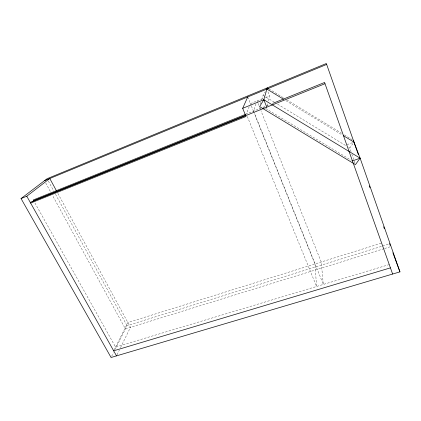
<?xml version="1.0" encoding="UTF-8"?>
<svg xmlns="http://www.w3.org/2000/svg" width="421" height="421" viewBox="0 0 421 421"><rect width="100%" height="100%" fill="white"/><g stroke="black" fill="none" stroke-linecap="round" stroke-linejoin="round"><path stroke-width="0.32" stroke-dasharray="2.1 1.58" d="M267.061 105.908L267.677 103.392M268.293 100.877L269.519 95.841L267.535 90.762M260.394 104.103L260.967 102.224M261.73 99.724L263.067 95.346L265.288 91.683M256.021 103.924L253.542 111.128L323.328 284.443L321.207 262.015L260.941 110.686M249.227 106.639L246.306 114.044L260.578 108.286M117.085 354.714L119.364 350.051M120.501 347.72L130.463 327.317L57.609 192.934M111.654 356.329L113.412 352.824M115.165 349.319L127.01 325.68L382.068 246.201M113.944 350.288L127.889 322.565L381.942 242.996M351.035 151.718L349.772 148.034L353.266 143.098M250.411 103.634L262.951 98.519M265.335 97.546L269.519 95.841M263.02 107.302L269.724 104.597M347.009 144.666L352.803 142.535M382.694 246.006L388.962 244.054M383.973 248.711L125.4 328.885L52.351 195.118M384.578 248.522L390.014 246.838M389.299 264.551L115.549 347.093L34.601 202.39M263.451 107.129L265.13 108.15M265.693 108.486L351.398 160.406M268.887 88.92L283.422 97.777M286.775 99.819L341.552 133.194M344.346 134.899L352.172 139.661M285.859 100.63L342.241 134.967M263.067 95.346L274.255 102.145M277.613 104.187L346.415 145.992M348.651 147.35L349.772 148.034M45.736 183.009L50.778 192.234M48.336 181.019L53.667 190.818M55.546 194.276L127.01 325.68M247.295 116.475L316.576 286.48L314.976 263.967L254.337 113.391M247.722 96.962L251.148 105.466M251.395 106.076L254.095 112.781M257.057 100.924L257.784 102.756M258.026 103.366L259.483 107.029M259.725 107.639L260.699 110.081M351.877 154.175L355.029 163.395"/><path stroke-width="0.63" d="M353.287 140.346L360.118 158.17L355.45 164.622L259.631 106.602L263.82 99.714L267.209 87.9L268.33 88.584M30.638 203.096L246.011 116.491L242.68 108.323L247.722 96.962M32.138 201.885L33.638 200.675L245.427 115.359M242.68 108.323L263.82 99.714L360.118 158.17L399.95 271.871L111.07 357.492L21.05 198.554L26.781 196.223L49.789 178.515L56.667 191.202M21.05 198.554L47.084 178.715L326.343 63.508L358.303 154.481M44.479 180.698L326.722 64.413M245.953 114.186L33.248 199.98L33.891 201.122M272.771 103.371L324.575 82.474L392.625 274.045M30.244 202.39L324.965 83.726M352.414 160.933L360.118 158.17M113.675 350.819L390.43 267.867M266.877 89.068L283.622 99.267M343.357 135.651L353.966 142.109M26.781 196.223L116.517 355.882M263.82 99.714L266.756 107.166M392.893 252.8L399.95 271.871M369.317 185.903L369.97 187.761M383.663 226.814L384.315 228.671M389.53 243.548L390.183 245.411"/></g></svg>
